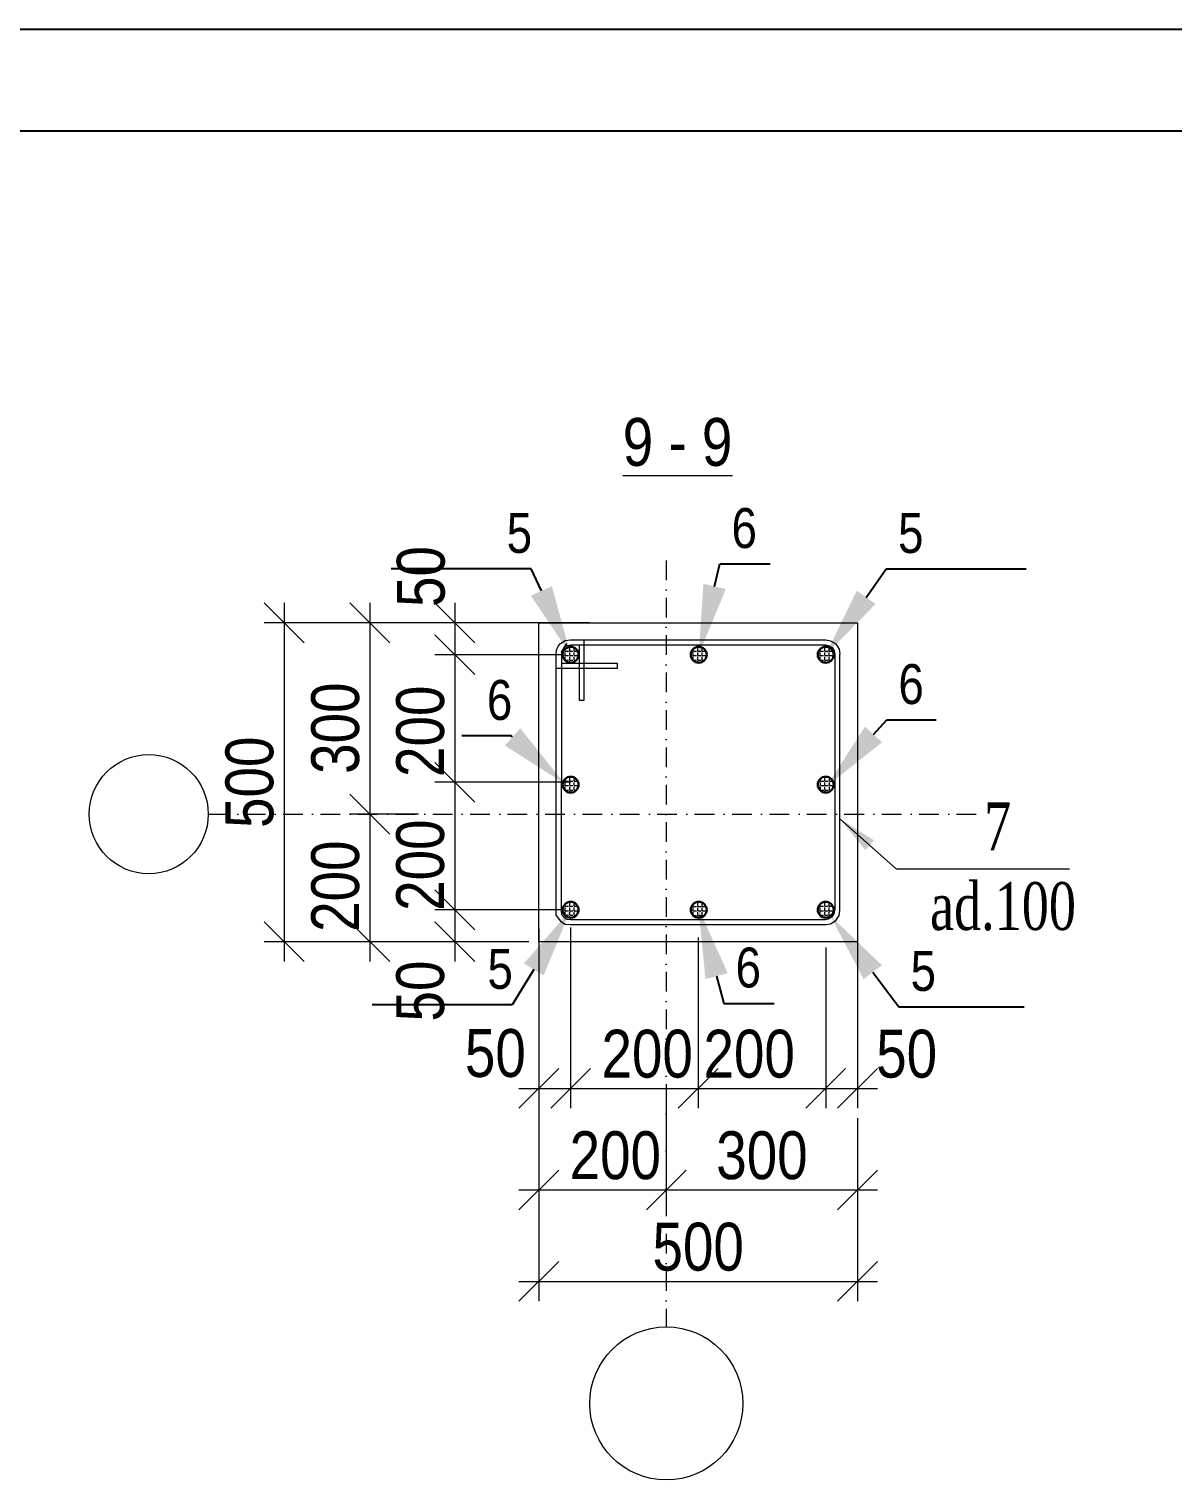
# Model space of a CAD drawing. Header units: millimetres. Extents: x -149347 to 251215, y -2929184 to -2541447.
# Drawn here: x -17660 to -10484, y -2645948 to -2636847 of the extents above; entities that cross this region are included whole.
import ezdxf
from ezdxf import colors
from ezdxf.entities.mleader import LeaderData, LeaderLine
from ezdxf.math import Vec2, Vec3

# ---------------------------------------------------------------- set-up
doc = ezdxf.new("R2010")
doc.units = ezdxf.units.MM
doc.linetypes.add('CENTER', pattern=[1524, 952.5, -190.5, 190.5, -190.5])
doc.linetypes.add('Dot & Dashed', pattern=[469.194434, 246.944437, -123.472219, 0, -98.777778])
for name, color, linetype, lineweight in [('Ishare xetleri', 95, 'Continuous', 5), ('Oxlar- - -', 84, 'CENTER', 5), ('Xamut', 5, 'Continuous', 15)]:
    doc.layers.add(name, color=color, linetype=linetype, lineweight=lineweight)
doc.layers.add('Text', color=7, linetype='Continuous')
doc.styles.add('400', font='times.ttf', dxfattribs={"width": 0.75, "height": 300})
doc.styles.add('style1', font='A3TI(LA).TTF', dxfattribs={"height": 400})
doc.styles.add('style6', font='ARIALN.TTF', dxfattribs={"height": 300})
doc.dimstyles.new('DIM_100', dxfattribs={"dimscale": 100, "dimtxt": 250, "dimasz": 2.5, "dimexe": 1.25, "dimexo": 0.625, "dimtad": 1, "dimdec": 0, "dimtxsty": 'style1', "dimblk": 'OBLIQUE', "dimcen": 2.5, "dimdle": 1.25, "dimclrd": 251, "dimclre": 251, "dimaunit": 1, "dimadec": 3, "dimazin": 0, "dimtfac": 1, "dimtdec": 0, "dimtmove": 1, "dimatfit": 3, "dimfxl": 1.25, "dimlwd": 5, "dimlwe": 5, "dimarcsym": 0})

# ---------------------------------------------------------------- blocks, each defined once
blk = doc.blocks.new('_Oblique')
at = {"color": 0, "linetype": 'ByBlock', "lineweight": -2}
blk.add_line((-0.5, -0.5), (0.5, 0.5), dxfattribs=at)
blk = doc.blocks.new('*D1293')
at = {"color": 251, "linetype": 'ByBlock', "lineweight": 5, "ltscale": 15, "transparency": 16777216}
blk.add_line((-14989.2, -2640446.8), (-14989.2, -2640896.8), dxfattribs=at)
at = {"color": 251, "lineweight": 5, "ltscale": 15, "transparency": 16777216}
for p, q in [((-14145.1, -2640571.8), (-15114.2, -2640571.8)), ((-14325.3, -2640771.8), (-15114.2, -2640771.8))]:
    blk.add_line(p, q, dxfattribs=at)
at = {"layer": 'Defpoints', "color": 0, "lineweight": 15, "ltscale": 15, "transparency": 16777216}
for p in [(-14082.6, -2640571.8), (-14989.2, -2640771.8), (-14262.8, -2640771.8)]:
    blk.add_point(p, dxfattribs=at)
at = {"color": 251, "lineweight": 5, "ltscale": 15, "transparency": 16777216, "xscale": 250, "yscale": 250, "zscale": 250}
for p, rotation in [((-14989.2, -2640571.8), 90), ((-14989.2, -2640771.8), 270)]:
    blk.add_blockref('_Oblique', p, dxfattribs=dict(at, rotation=rotation))
at = {"color": 0, "lineweight": 15, "ltscale": 15, "transparency": 16777216, "insert": (-15200.9, -2640281.2), "char_height": 300, "attachment_point": 5, "rotation": 90, "style": 'style6'}
blk.add_mtext('{\\fArial Narrow|b0|i0|c238|p34;50}', dxfattribs=at)
blk = doc.blocks.new('*D1294')
at = {"color": 251, "linetype": 'ByBlock', "lineweight": 5, "ltscale": 15, "transparency": 16777216}
blk.add_line((-14989.2, -2642246.8), (-14989.2, -2642696.8), dxfattribs=at)
at = {"color": 251, "lineweight": 5, "ltscale": 15, "transparency": 16777216}
for p, q in [((-14325.3, -2642371.8), (-15114.2, -2642371.8)), ((-14525.3, -2642571.8), (-15114.2, -2642571.8))]:
    blk.add_line(p, q, dxfattribs=at)
at = {"layer": 'Defpoints', "color": 0, "lineweight": 15, "ltscale": 15, "transparency": 16777216}
for p in [(-14262.8, -2642371.8), (-14989.2, -2642571.8), (-14462.8, -2642571.8)]:
    blk.add_point(p, dxfattribs=at)
at = {"color": 251, "lineweight": 5, "ltscale": 15, "transparency": 16777216, "xscale": 250, "yscale": 250, "zscale": 250}
for p, rotation in [((-14989.2, -2642371.8), 90), ((-14989.2, -2642571.8), 270)]:
    blk.add_blockref('_Oblique', p, dxfattribs=dict(at, rotation=rotation))
at = {"color": 0, "lineweight": 15, "ltscale": 15, "transparency": 16777216, "insert": (-15204.9, -2642881.2), "char_height": 300, "attachment_point": 5, "rotation": 90, "style": 'style6'}
blk.add_mtext('{\\fArial Narrow|b0|i0|c238|p34;50}', dxfattribs=at)
blk = doc.blocks.new('*D1295')
at = {"color": 251, "linetype": 'ByBlock', "lineweight": 5, "ltscale": 15, "transparency": 16777216}
blk.add_line((-14989.2, -2641446.8), (-14989.2, -2642496.8), dxfattribs=at)
at = {"color": 251, "lineweight": 5, "ltscale": 15, "transparency": 16777216}
for p, q in [((-14262.5, -2641571.8), (-15114.2, -2641571.8)), ((-14325.3, -2642371.8), (-15114.2, -2642371.8))]:
    blk.add_line(p, q, dxfattribs=at)
at = {"layer": 'Defpoints', "color": 0, "lineweight": 15, "ltscale": 15, "transparency": 16777216}
for p in [(-14200, -2641571.8), (-14989.2, -2642371.8), (-14262.8, -2642371.8)]:
    blk.add_point(p, dxfattribs=at)
at = {"color": 251, "lineweight": 5, "ltscale": 15, "transparency": 16777216, "xscale": 250, "yscale": 250, "zscale": 250}
for p, rotation in [((-14989.2, -2641571.8), 90), ((-14989.2, -2642371.8), 270)]:
    blk.add_blockref('_Oblique', p, dxfattribs=dict(at, rotation=rotation))
at = {"color": 0, "lineweight": 15, "ltscale": 15, "transparency": 16777216, "insert": (-15204.9, -2642091.8), "char_height": 300, "attachment_point": 5, "rotation": 90, "style": 'style6'}
blk.add_mtext('{\\fArial Narrow|b0|i0|c238|p34;200}', dxfattribs=at)
blk = doc.blocks.new('*D1296')
at = {"color": 251, "lineweight": 5, "ltscale": 15, "transparency": 16777216}
for p, q in [((-14462.8, -2642491.3), (-14462.8, -2643616.9)), ((-14262.8, -2642483.7), (-14262.8, -2643616.9))]:
    blk.add_line(p, q, dxfattribs=at)
at = {"color": 251, "linetype": 'ByBlock', "lineweight": 5, "ltscale": 15, "transparency": 16777216}
blk.add_line((-14587.8, -2643491.9), (-14137.8, -2643491.9), dxfattribs=at)
at = {"layer": 'Defpoints', "color": 0, "lineweight": 15, "ltscale": 15, "transparency": 16777216}
for p in [(-14462.8, -2642428.8), (-14262.8, -2642421.2), (-14262.8, -2643491.9)]:
    blk.add_point(p, dxfattribs=at)
at = {"color": 251, "lineweight": 5, "ltscale": 15, "transparency": 16777216, "xscale": 250, "yscale": 250, "zscale": 250, "rotation": 180}
blk.add_blockref('_Oblique', (-14462.8, -2643491.9), dxfattribs=at)
at = {"color": 251, "lineweight": 5, "ltscale": 15, "transparency": 16777216, "xscale": 250, "yscale": 250, "zscale": 250}
blk.add_blockref('_Oblique', (-14262.8, -2643491.9), dxfattribs=at)
at = {"color": 0, "lineweight": 15, "ltscale": 15, "transparency": 16777216, "insert": (-14735, -2643272.2), "char_height": 300, "attachment_point": 5, "style": 'style6'}
blk.add_mtext('{\\fArial Narrow|b0|i0|c238|p34;50}', dxfattribs=at)
blk = doc.blocks.new('*D1297')
at = {"color": 251, "lineweight": 5, "ltscale": 15, "transparency": 16777216}
for p, q in [((-12462.8, -2642477.7), (-12462.8, -2643616.9)), ((-12662.8, -2642608.7), (-12662.8, -2643616.9))]:
    blk.add_line(p, q, dxfattribs=at)
at = {"color": 251, "linetype": 'ByBlock', "lineweight": 5, "ltscale": 15, "transparency": 16777216}
blk.add_line((-12787.8, -2643491.9), (-12337.8, -2643491.9), dxfattribs=at)
at = {"layer": 'Defpoints', "color": 0, "lineweight": 15, "ltscale": 15, "transparency": 16777216}
for p in [(-12462.8, -2642415.2), (-12662.8, -2642546.2), (-12462.8, -2643491.9)]:
    blk.add_point(p, dxfattribs=at)
at = {"color": 251, "lineweight": 5, "ltscale": 15, "transparency": 16777216, "xscale": 250, "yscale": 250, "zscale": 250, "rotation": 180}
blk.add_blockref('_Oblique', (-12662.8, -2643491.9), dxfattribs=at)
at = {"color": 251, "lineweight": 5, "ltscale": 15, "transparency": 16777216, "xscale": 250, "yscale": 250, "zscale": 250}
blk.add_blockref('_Oblique', (-12462.8, -2643491.9), dxfattribs=at)
at = {"color": 0, "lineweight": 15, "ltscale": 15, "transparency": 16777216, "insert": (-12155, -2643276.2), "char_height": 300, "attachment_point": 5, "style": 'style6'}
blk.add_mtext('{\\fArial Narrow|b0|i0|c238|p34;50}', dxfattribs=at)
blk = doc.blocks.new('*D1298')
at = {"color": 251, "lineweight": 5, "ltscale": 15, "transparency": 16777216}
for p, q in [((-14262.8, -2642546.2), (-14262.8, -2643616.9)), ((-13462.8, -2642546.2), (-13462.8, -2643616.9))]:
    blk.add_line(p, q, dxfattribs=at)
at = {"color": 251, "linetype": 'ByBlock', "lineweight": 5, "ltscale": 15, "transparency": 16777216}
blk.add_line((-14387.8, -2643491.9), (-13337.8, -2643491.9), dxfattribs=at)
at = {"layer": 'Defpoints', "color": 0, "lineweight": 15, "ltscale": 15, "transparency": 16777216}
for p in [(-14262.8, -2642483.7), (-13462.8, -2642483.7), (-13462.8, -2643491.9)]:
    blk.add_point(p, dxfattribs=at)
at = {"color": 251, "lineweight": 5, "ltscale": 15, "transparency": 16777216, "xscale": 250, "yscale": 250, "zscale": 250, "rotation": 180}
blk.add_blockref('_Oblique', (-14262.8, -2643491.9), dxfattribs=at)
at = {"color": 251, "lineweight": 5, "ltscale": 15, "transparency": 16777216, "xscale": 250, "yscale": 250, "zscale": 250}
blk.add_blockref('_Oblique', (-13462.8, -2643491.9), dxfattribs=at)
at = {"color": 0, "lineweight": 15, "ltscale": 15, "transparency": 16777216, "insert": (-13782.6, -2643276.2), "char_height": 300, "attachment_point": 5, "style": 'style6'}
blk.add_mtext('{\\fArial Narrow|b0|i0|c238|p34;200}', dxfattribs=at)
blk = doc.blocks.new('*D1299')
at = {"color": 251, "lineweight": 5, "ltscale": 15, "transparency": 16777216}
for p, q in [((-13462.8, -2642608.7), (-13462.8, -2643616.9)), ((-12662.8, -2642608.7), (-12662.8, -2643616.9))]:
    blk.add_line(p, q, dxfattribs=at)
at = {"color": 251, "linetype": 'ByBlock', "lineweight": 5, "ltscale": 15, "transparency": 16777216}
blk.add_line((-13587.8, -2643491.9), (-12537.8, -2643491.9), dxfattribs=at)
at = {"layer": 'Defpoints', "color": 0, "lineweight": 15, "ltscale": 15, "transparency": 16777216}
for p in [(-13462.8, -2642546.2), (-12662.8, -2642546.2), (-12662.8, -2643491.9)]:
    blk.add_point(p, dxfattribs=at)
at = {"color": 251, "lineweight": 5, "ltscale": 15, "transparency": 16777216, "xscale": 250, "yscale": 250, "zscale": 250, "rotation": 180}
blk.add_blockref('_Oblique', (-13462.8, -2643491.9), dxfattribs=at)
at = {"color": 251, "lineweight": 5, "ltscale": 15, "transparency": 16777216, "xscale": 250, "yscale": 250, "zscale": 250}
blk.add_blockref('_Oblique', (-12662.8, -2643491.9), dxfattribs=at)
at = {"color": 0, "lineweight": 15, "ltscale": 15, "transparency": 16777216, "insert": (-13142.8, -2643276.2), "char_height": 300, "attachment_point": 5, "style": 'style6'}
blk.add_mtext('{\\fArial Narrow|b0|i0|c238|p34;200}', dxfattribs=at)
blk = doc.blocks.new('*D1300')
at = {"color": 251, "linetype": 'ByBlock', "lineweight": 5, "ltscale": 15, "transparency": 16777216}
blk.add_line((-14989.2, -2640646.8), (-14989.2, -2641696.8), dxfattribs=at)
at = {"color": 251, "lineweight": 5, "ltscale": 15, "transparency": 16777216}
for p, q in [((-14325.3, -2640771.8), (-15114.2, -2640771.8)), ((-14262.5, -2641571.8), (-15114.2, -2641571.8))]:
    blk.add_line(p, q, dxfattribs=at)
at = {"layer": 'Defpoints', "color": 0, "lineweight": 15, "ltscale": 15, "transparency": 16777216}
for p in [(-14262.8, -2640771.8), (-14989.2, -2641571.8), (-14200, -2641571.8)]:
    blk.add_point(p, dxfattribs=at)
at = {"color": 251, "lineweight": 5, "ltscale": 15, "transparency": 16777216, "xscale": 250, "yscale": 250, "zscale": 250}
for p, rotation in [((-14989.2, -2640771.8), 90), ((-14989.2, -2641571.8), 270)]:
    blk.add_blockref('_Oblique', p, dxfattribs=dict(at, rotation=rotation))
at = {"color": 0, "lineweight": 15, "ltscale": 15, "transparency": 16777216, "insert": (-15204.9, -2641251.8), "char_height": 300, "attachment_point": 5, "rotation": 90, "style": 'style6'}
blk.add_mtext('{\\fArial Narrow|b0|i0|c238|p34;200}', dxfattribs=at)
blk = doc.blocks.new('*D1301')
at = {"color": 251, "linetype": 'ByBlock', "lineweight": 5, "ltscale": 15, "transparency": 16777216}
blk.add_line((-16060.2, -2640446.8), (-16060.2, -2642696.8), dxfattribs=at)
at = {"color": 251, "lineweight": 5, "ltscale": 15, "transparency": 16777216}
for p, q in [((-15051.7, -2640571.8), (-16185.2, -2640571.8)), ((-15051.7, -2642571.8), (-16185.2, -2642571.8))]:
    blk.add_line(p, q, dxfattribs=at)
at = {"layer": 'Defpoints', "color": 0, "lineweight": 15, "ltscale": 15, "transparency": 16777216}
for p in [(-14989.2, -2640571.8), (-16060.2, -2642571.8), (-14989.2, -2642571.8)]:
    blk.add_point(p, dxfattribs=at)
at = {"color": 251, "lineweight": 5, "ltscale": 15, "transparency": 16777216, "xscale": 250, "yscale": 250, "zscale": 250}
for p, rotation in [((-16060.2, -2640571.8), 90), ((-16060.2, -2642571.8), 270)]:
    blk.add_blockref('_Oblique', p, dxfattribs=dict(at, rotation=rotation))
at = {"color": 0, "lineweight": 15, "ltscale": 15, "transparency": 16777216, "insert": (-16275.9, -2641571.8), "char_height": 300, "attachment_point": 5, "rotation": 90, "style": 'style6'}
blk.add_mtext('500', dxfattribs=at)
blk = doc.blocks.new('*D1302')
at = {"color": 251, "lineweight": 5, "ltscale": 15, "transparency": 16777216}
for p, q in [((-14462.8, -2643681.7), (-14462.8, -2644827.4)), ((-12462.8, -2643679.4), (-12462.8, -2644827.4))]:
    blk.add_line(p, q, dxfattribs=at)
at = {"color": 251, "linetype": 'ByBlock', "lineweight": 5, "ltscale": 15, "transparency": 16777216}
blk.add_line((-14587.8, -2644702.4), (-12337.8, -2644702.4), dxfattribs=at)
at = {"layer": 'Defpoints', "color": 0, "lineweight": 15, "ltscale": 15, "transparency": 16777216}
for p in [(-14462.8, -2643619.2), (-12462.8, -2643616.9), (-12462.8, -2644702.4)]:
    blk.add_point(p, dxfattribs=at)
at = {"color": 251, "lineweight": 5, "ltscale": 15, "transparency": 16777216, "xscale": 250, "yscale": 250, "zscale": 250, "rotation": 180}
blk.add_blockref('_Oblique', (-14462.8, -2644702.4), dxfattribs=at)
at = {"color": 251, "lineweight": 5, "ltscale": 15, "transparency": 16777216, "xscale": 250, "yscale": 250, "zscale": 250}
blk.add_blockref('_Oblique', (-12462.8, -2644702.4), dxfattribs=at)
at = {"color": 0, "lineweight": 15, "ltscale": 15, "transparency": 16777216, "insert": (-13462.8, -2644486.7), "char_height": 300, "attachment_point": 5, "style": 'style6'}
blk.add_mtext('500', dxfattribs=at)
blk = doc.blocks.new('*D1303')
at = {"color": 251, "linetype": 'ByBlock', "lineweight": 5, "ltscale": 15, "transparency": 16777216}
blk.add_line((-15522.3, -2641646.8), (-15522.3, -2642696.8), dxfattribs=at)
at = {"color": 251, "lineweight": 5, "ltscale": 15, "transparency": 16777216}
for p, q in [((-15217.5, -2641771.8), (-15647.3, -2641771.8)), ((-15217.5, -2642571.8), (-15647.3, -2642571.8))]:
    blk.add_line(p, q, dxfattribs=at)
at = {"layer": 'Defpoints', "color": 0, "lineweight": 15, "ltscale": 15, "transparency": 16777216}
for p in [(-15155, -2641771.8), (-15522.3, -2642571.8), (-15155, -2642571.8)]:
    blk.add_point(p, dxfattribs=at)
at = {"color": 251, "lineweight": 5, "ltscale": 15, "transparency": 16777216, "xscale": 250, "yscale": 250, "zscale": 250}
for p, rotation in [((-15522.3, -2641771.8), 90), ((-15522.3, -2642571.8), 270)]:
    blk.add_blockref('_Oblique', p, dxfattribs=dict(at, rotation=rotation))
at = {"color": 0, "lineweight": 15, "ltscale": 15, "transparency": 16777216, "insert": (-15738, -2642223.6), "char_height": 300, "attachment_point": 5, "rotation": 90, "style": 'style6'}
blk.add_mtext('{\\fArial Narrow|b0|i0|c238|p34;200}', dxfattribs=at)
blk = doc.blocks.new('*D1304')
at = {"color": 251, "linetype": 'ByBlock', "lineweight": 5, "ltscale": 15, "transparency": 16777216}
blk.add_line((-15522.3, -2640446.8), (-15522.3, -2641896.8), dxfattribs=at)
at = {"color": 251, "lineweight": 5, "ltscale": 15, "transparency": 16777216}
for p, q in [((-15051.7, -2640571.8), (-15647.3, -2640571.8)), ((-15357.3, -2641771.8), (-15647.3, -2641771.8))]:
    blk.add_line(p, q, dxfattribs=at)
at = {"layer": 'Defpoints', "color": 0, "lineweight": 15, "ltscale": 15, "transparency": 16777216}
for p in [(-14989.2, -2640571.8), (-15522.3, -2641771.8), (-15294.8, -2641771.8)]:
    blk.add_point(p, dxfattribs=at)
at = {"color": 251, "lineweight": 5, "ltscale": 15, "transparency": 16777216, "xscale": 250, "yscale": 250, "zscale": 250}
for p, rotation in [((-15522.3, -2640571.8), 90), ((-15522.3, -2641771.8), 270)]:
    blk.add_blockref('_Oblique', p, dxfattribs=dict(at, rotation=rotation))
at = {"color": 0, "lineweight": 15, "ltscale": 15, "transparency": 16777216, "insert": (-15738, -2641232.5), "char_height": 300, "attachment_point": 5, "rotation": 90, "style": 'style6'}
blk.add_mtext('{\\fArial Narrow|b0|i0|c238|p34;300}', dxfattribs=at)
blk = doc.blocks.new('*D1305')
at = {"color": 251, "lineweight": 5, "ltscale": 15, "transparency": 16777216}
for p, q in [((-14462.8, -2643581.7), (-14462.8, -2644253.9)), ((-13662.8, -2643581.7), (-13662.8, -2644253.9))]:
    blk.add_line(p, q, dxfattribs=at)
at = {"color": 251, "linetype": 'ByBlock', "lineweight": 5, "ltscale": 15, "transparency": 16777216}
blk.add_line((-14587.8, -2644128.9), (-13537.8, -2644128.9), dxfattribs=at)
at = {"layer": 'Defpoints', "color": 0, "lineweight": 15, "ltscale": 15, "transparency": 16777216}
for p in [(-14462.8, -2643519.2), (-13662.8, -2643519.2), (-13662.8, -2644128.9)]:
    blk.add_point(p, dxfattribs=at)
at = {"color": 251, "lineweight": 5, "ltscale": 15, "transparency": 16777216, "xscale": 250, "yscale": 250, "zscale": 250, "rotation": 180}
blk.add_blockref('_Oblique', (-14462.8, -2644128.9), dxfattribs=at)
at = {"color": 251, "lineweight": 5, "ltscale": 15, "transparency": 16777216, "xscale": 250, "yscale": 250, "zscale": 250}
blk.add_blockref('_Oblique', (-13662.8, -2644128.9), dxfattribs=at)
at = {"color": 0, "lineweight": 15, "ltscale": 15, "transparency": 16777216, "insert": (-13982.6, -2643913.2), "char_height": 300, "attachment_point": 5, "style": 'style6'}
blk.add_mtext('{\\fArial Narrow|b0|i0|c238|p34;200}', dxfattribs=at)
blk = doc.blocks.new('*D1306')
at = {"color": 251, "lineweight": 5, "ltscale": 15, "transparency": 16777216}
for p, q in [((-13662.8, -2643644.2), (-13662.8, -2644253.9)), ((-12462.8, -2643679.4), (-12462.8, -2644253.9))]:
    blk.add_line(p, q, dxfattribs=at)
at = {"color": 251, "linetype": 'ByBlock', "lineweight": 5, "ltscale": 15, "transparency": 16777216}
blk.add_line((-13787.8, -2644128.9), (-12337.8, -2644128.9), dxfattribs=at)
at = {"layer": 'Defpoints', "color": 0, "lineweight": 15, "ltscale": 15, "transparency": 16777216}
for p in [(-13662.8, -2643581.7), (-12462.8, -2643616.9), (-12462.8, -2644128.9)]:
    blk.add_point(p, dxfattribs=at)
at = {"color": 251, "lineweight": 5, "ltscale": 15, "transparency": 16777216, "xscale": 250, "yscale": 250, "zscale": 250, "rotation": 180}
blk.add_blockref('_Oblique', (-13662.8, -2644128.9), dxfattribs=at)
at = {"color": 251, "lineweight": 5, "ltscale": 15, "transparency": 16777216, "xscale": 250, "yscale": 250, "zscale": 250}
blk.add_blockref('_Oblique', (-12462.8, -2644128.9), dxfattribs=at)
at = {"color": 0, "lineweight": 15, "ltscale": 15, "transparency": 16777216, "insert": (-13062.8, -2643913.2), "char_height": 300, "attachment_point": 5, "style": 'style6'}
blk.add_mtext('{\\fArial Narrow|b0|i0|c238|p34;300}', dxfattribs=at)
blk = doc.blocks.new('mekteb')
at = {"color": 0, "lineweight": 25}
blk.add_line((99643.1, -1821465.8), (139843.2, -1821465.8), dxfattribs=at)
at = {"color": 0, "lineweight": 25, "ltscale": 15}
blk.add_line((139343.2, -1821965.8), (101643.2, -1821965.8), dxfattribs=at)

msp = doc.modelspace()

# ---------------------------------------------------------------- hatches: boundary and pattern name
at = {"layer": 'Xamut'}
h = msp.add_hatch(dxfattribs=at)
h.set_pattern_fill('ANGLE', color=256, scale=4, style=0)
h.set_pattern_definition([(360, (-14212.799, -2640721.762), (7e-15, 27.94), [20.32, -7.62]), (90, (-14212.799, -2640721.762), (-27.94, 8e-15), [20.32, -7.62])])
edge = h.paths.add_edge_path()
edge.add_arc((-14262.79858, -2640771.76192), 50, 360, 720)
h = msp.add_hatch(dxfattribs=at)
h.set_pattern_fill('ANGLE', color=256, scale=4, style=0)
h.set_pattern_definition([(360, (-13409.408, -2640721.762), (7e-15, 27.94), [20.32, -7.62]), (90, (-13409.408, -2640721.762), (-27.94, 8e-15), [20.32, -7.62])])
edge = h.paths.add_edge_path()
edge.add_arc((-13459.40752, -2640771.76192), 50, 360, 720)
h = msp.add_hatch(dxfattribs=at)
h.set_pattern_fill('ANGLE', color=256, scale=4, style=0)
h.set_pattern_definition([(360, (-12612.799, -2640721.762), (7e-15, 27.94), [20.32, -7.62]), (90, (-12612.799, -2640721.762), (-27.94, 8e-15), [20.32, -7.62])])
edge = h.paths.add_edge_path()
edge.add_arc((-12662.79858, -2640771.76192), 50, 360, 720)
h = msp.add_hatch(dxfattribs=at)
h.set_pattern_fill('ANGLE', color=256, scale=4, style=0)
h.set_pattern_definition([(360, (-14212.799, -2641536.856), (7e-15, 27.94), [20.32, -7.62]), (90, (-14212.799, -2641536.856), (-27.94, 8e-15), [20.32, -7.62])])
edge = h.paths.add_edge_path()
edge.add_arc((-14262.79858, -2641586.85553), 50, 0, 360)
h = msp.add_hatch(dxfattribs=at)
h.set_pattern_fill('ANGLE', color=256, scale=4, style=0)
h.set_pattern_definition([(360, (-13812.799, -2641536.856), (7e-15, 27.94), [20.32, -7.62]), (90, (-13812.799, -2641536.856), (-27.94, 8e-15), [20.32, -7.62])])
edge = h.paths.add_edge_path()
edge.add_arc((-12662.79858, -2641586.85553), 50, 0, 360)
h = msp.add_hatch(dxfattribs=at)
h.set_pattern_fill('ANGLE', color=256, scale=4, style=0)
h.set_pattern_definition([(360, (-14212.799, -2642321.762), (7e-15, 27.94), [20.32, -7.62]), (90, (-14212.799, -2642321.762), (-27.94, 8e-15), [20.32, -7.62])])
edge = h.paths.add_edge_path()
edge.add_arc((-14262.79858, -2642371.76192), 50, 0, 360)
h = msp.add_hatch(dxfattribs=at)
h.set_pattern_fill('ANGLE', color=256, scale=4, style=0)
h.set_pattern_definition([(360, (-13409.408, -2641121.762), (7e-15, 27.94), [20.32, -7.62]), (90, (-13409.408, -2641121.762), (-27.94, 8e-15), [20.32, -7.62])])
edge = h.paths.add_edge_path()
edge.add_arc((-13459.40752, -2642371.76192), 50, 0, 360, ccw=False)
h = msp.add_hatch(dxfattribs=at)
h.set_pattern_fill('ANGLE', color=256, scale=4, style=0)
h.set_pattern_definition([(360, (-12612.799, -2642321.762), (7e-15, 27.94), [20.32, -7.62]), (90, (-12612.799, -2642321.762), (-27.94, 8e-15), [20.32, -7.62])])
edge = h.paths.add_edge_path()
edge.add_arc((-12662.79858, -2642371.76192), 50, 360, 720)

# ---------------------------------------------------------------- linework, layer by layer
at = {"color": 7, "lineweight": 15, "ltscale": 80}
msp.add_lwpolyline([(-14462.79858, -2640571.76192), (-12462.79858, -2640571.76192), (-12462.79858, -2642571.76192), (-14462.79858, -2642571.76192), (-14462.79858, -2640571.76192)], dxfattribs=at)
at = {"layer": 'Ishare xetleri', "color": 251, "lineweight": 9}
for p, q in [((-14351.31458, -2640742.2983), (-14340.81117, -2640718.46823)), ((-14340.81117, -2640718.46823), (-14326.65734, -2640700.55138)), ((-14326.65734, -2640700.55138), (-14298.0452, -2640682.60643)), ((-14320.6084, -2640755.0079), (-14286.65734, -2640700.55138)), ((-14304.97301, -2640724.72435), (-14287.21011, -2640713.58382)), ((-14298.0452, -2640682.60643), (-14263.11295, -2640678.6499)), ((-14287.21011, -2640713.58382), (-14261.30652, -2640710.6499)), ((-12665.08204, -2640710.6499), (-12644.24144, -2640714.3532)), ((-12662.261, -2640678.6499), (-12632.863, -2640683.87382)), ((-12644.24144, -2640714.3532), (-12622.27486, -2640727.48263)), ((-12632.863, -2640683.87382), (-12599.69576, -2640703.69788)), ((-12622.27486, -2640727.48263), (-12608.94082, -2640747.36626)), ((-12599.69576, -2640703.69788), (-12578.08427, -2640735.9248)), ((-12578.08427, -2640735.9248), (-12574.24439, -2640767.92225)), ((-14354.08996, -2640765.4646), (-14351.31458, -2640742.2983)), ((-12608.94082, -2640747.36626), (-12606.24439, -2640769.83548)), ((-12608.94082, -2642396.15759), (-12606.24439, -2642373.68837)), ((-14354.08996, -2642408.24645), (-14326.65734, -2642442.97247)), ((-14326.65734, -2642442.97247), (-14298.0452, -2642460.91742)), ((-14322.08996, -2642376.14924), (-14319.12684, -2642400.88265)), ((-14319.12684, -2642400.88265), (-14304.97301, -2642418.7995)), ((-14304.97301, -2642418.7995), (-14287.21011, -2642429.94003)), ((-14298.0452, -2642460.91742), (-14263.11295, -2642464.87395)), ((-14287.21011, -2642429.94003), (-14261.30652, -2642432.87395)), ((-12665.08204, -2642432.87395), (-12644.24144, -2642429.17065)), ((-12662.261, -2642464.87395), (-12632.863, -2642459.65003)), ((-12644.24144, -2642429.17065), (-12622.27486, -2642416.04122)), ((-12632.863, -2642459.65003), (-12599.69576, -2642439.82597)), ((-12622.27486, -2642416.04122), (-12608.94082, -2642396.15759)), ((-12599.69576, -2642439.82597), (-12578.08427, -2642407.59905)), ((-12578.08427, -2642407.59905), (-12574.24439, -2642375.6016))]:
    msp.add_line(p, q, dxfattribs=at)
at = {"layer": 'Ishare xetleri', "color": 251, "lineweight": 9, "ltscale": 50}
for p, q in [((-14263.11295, -2640678.6499), (-12662.261, -2640678.6499)), ((-14261.30652, -2640710.6499), (-12665.08204, -2640710.6499)), ((-14354.08996, -2642408.24645), (-14354.08996, -2640765.4646)), ((-14320.6084, -2640755.0079), (-14322.08996, -2642376.14924)), ((-12606.24439, -2640769.83548), (-12606.24439, -2642373.68837)), ((-12574.24439, -2642375.6016), (-12574.24439, -2640767.92225)), ((-14263.11295, -2642464.87395), (-12662.261, -2642464.87395)), ((-14261.30652, -2642432.87395), (-12665.08204, -2642432.87395))]:
    msp.add_line(p, q, dxfattribs=at)
for points in [[(-14208.96797, -2640710.6499), (-14208.96797, -2641057.48866), (-14176.96797, -2641057.48866), (-14176.96797, -2640678.6499)], [(-14322.08996, -2640825.59253), (-13970.38482, -2640825.59253), (-13970.38482, -2640857.59253), (-14354.08996, -2640857.59253)]]:
    msp.add_lwpolyline(points, dxfattribs=at)
at = {"layer": 'Ishare xetleri', "color": 251}
for centre, radius in [((-16909.35822, -2641771.76192), 373.46811), ((-13662.79858, -2645468.09277), 480)]:
    msp.add_circle(centre, radius, dxfattribs=at)
at = {"layer": 'Oxlar- - -', "linetype": 'Dot & Dashed', "ltscale": 0.5}
for p, q in [((-13662.79858, -2640179.80419), (-13662.79858, -2644988.09277)), ((-16535.89011, -2641771.76192), (-11693.79538, -2641771.76192))]:
    msp.add_line(p, q, dxfattribs=at)
at = {"layer": 'Xamut', "lineweight": 30}
for centre in [(-14262.79858, -2640771.76192), (-13459.40752, -2640771.76192), (-12662.79858, -2640771.76192), (-14262.79858, -2641586.85553), (-12662.79858, -2641586.85553), (-14262.79858, -2642371.76192), (-13459.40752, -2642371.76192), (-12662.79858, -2642371.76192)]:
    msp.add_circle(centre, 50, dxfattribs=at)

# ---------------------------------------------------------------- block references
at = {"lineweight": 15, "xscale": 1.281762046622964, "yscale": 1.281762046622964, "zscale": 1.281762046622964}
msp.add_blockref('mekteb', (-165163.94435, -302161.45072), dxfattribs=at)

# ---------------------------------------------------------------- texts
at = {"color": 7, "lineweight": 5, "ltscale": 15, "insert": (-13936.12785, -2639287.14636), "char_height": 300, "attachment_point": 1, "style": 'style6'}
msp.add_mtext_dynamic_manual_height_columns('{\\fArial Narrow|b0|i0|c238|p34;\\L9 \\fArial Narrow|b0|i0|c204|p34;-\\fArial Narrow|b0|i0|c238|p34; 9}', width=790.9505136, gutter_width=3519.63915, heights=[0], dxfattribs=at)
at = {"layer": 'Text', "insert": (-12348.33226, -2641698.37454), "char_height": 300, "attachment_point": 1, "style": '400'}
msp.add_mtext('    {\\fTimes New Roman|b0|i0|c238|p18;    7\\P    ad.}100', dxfattribs=at)

# ---------------------------------------------------------------- dimensions: what is measured, and where the dimension line sits
at = {"color": 7, "lineweight": 15, "ltscale": 15}
for base, p1, p2, angle, text, picture, middle in [((-14989.21822, -2640771.76192), (-14082.61202, -2640571.76192), (-14262.79858, -2640771.76192), 90, '{\\fArial Narrow|b0|i0|c238|p34;50}', '*D1293', (-14985.23483, -2640281.18344)), ((-15522.29071, -2641771.76192), (-14989.21822, -2640571.76192), (-15294.80724, -2641771.76192), 90, '{\\fArial Narrow|b0|i0|c238|p34;300}', '*D1304', (-15522.29071, -2641232.45789)), ((-14989.21822, -2641571.76192), (-14262.79858, -2640771.76192), (-14199.98733, -2641571.76192), 90, '{\\fArial Narrow|b0|i0|c238|p34;200}', '*D1300', (-14989.21822, -2641251.76192)), ((-14989.21822, -2642371.76192), (-14199.98733, -2641571.76192), (-14262.79003, -2642371.76192), 90, '{\\fArial Narrow|b0|i0|c238|p34;200}', '*D1295', (-14989.21822, -2642091.76192)), ((-15522.29071, -2642571.76192), (-15154.97184, -2641771.76192), (-15154.97184, -2642571.76192), 90, '{\\fArial Narrow|b0|i0|c238|p34;200}', '*D1303', (-15522.29071, -2642223.57804)), ((-14989.21822, -2642571.76192), (-14262.79003, -2642371.76192), (-14462.79858, -2642571.76192), 90, '{\\fArial Narrow|b0|i0|c238|p34;50}', '*D1294', (-14989.21822, -2642881.18344)), ((-14262.79858, -2643491.87128), (-14462.79858, -2642428.78021), (-14262.79858, -2642421.15551), 180, '{\\fArial Narrow|b0|i0|c238|p34;50}', '*D1296', (-14735.017, -2643487.8879)), ((-12462.79858, -2643491.87128), (-12662.79858, -2642546.15551), (-12462.79858, -2642415.24312), 180, '{\\fArial Narrow|b0|i0|c238|p34;50}', '*D1297', (-12155.017, -2643491.87128)), ((-13462.79858, -2643491.87128), (-14262.79858, -2642483.65551), (-13462.79858, -2642483.65551), 180, '{\\fArial Narrow|b0|i0|c238|p34;200}', '*D1298', (-13782.57889, -2643491.87128)), ((-12662.79858, -2643491.87128), (-13462.79858, -2642546.15551), (-12662.79858, -2642546.15551), 180, '{\\fArial Narrow|b0|i0|c238|p34;200}', '*D1299', (-13142.79858, -2643491.87128)), ((-13662.79858, -2644128.85051), (-14462.79858, -2643519.21278), (-13662.79858, -2643519.21278), 180, '{\\fArial Narrow|b0|i0|c238|p34;200}', '*D1305', (-13982.57889, -2644128.85051)), ((-12462.79858, -2644128.85051), (-13662.79858, -2643581.71278), (-12462.79858, -2643616.87128), 180, '{\\fArial Narrow|b0|i0|c238|p34;300}', '*D1306', (-13062.79858, -2644128.85051))]:
    dim = msp.add_linear_dim(base=base, p1=p1, p2=p2, angle=angle, text=text, dimstyle='DIM_100', override={"dimlfac": 0.25, "dimtxsty": 'style6'}, dxfattribs=at)
    dim.commit()
    dim.dimension.update_dxf_attribs({"geometry": picture, "text_midpoint": middle, "dimtype": 160})
for base, p1, p2, angle, picture, middle in [((-16060.24894, -2642571.76192), (-14989.21822, -2640571.76192), (-14989.21822, -2642571.76192), 90, '*D1301', (-16275.92084, -2641571.76192)), ((-12462.79858, -2644702.38961), (-14462.79858, -2643619.21966), (-12462.79858, -2643616.87128), 180, '*D1302', (-13462.79858, -2644486.71772))]:
    dim = msp.add_linear_dim(base=base, p1=p1, p2=p2, angle=angle, dimstyle='DIM_100', override={"dimlfac": 0.25, "dimtxsty": 'style6'}, dxfattribs=at)
    dim.commit()
    dim.dimension.update_dxf_attribs({"geometry": picture, "text_midpoint": middle})

# ---------------------------------------------------------------- leaders
at = {"color": 7, "lineweight": 15, "ltscale": 80}
msp.add_leader([(-12574.24439, -2641800.68637), (-12219.83825, -2642115.20909), (-11132.97537, -2642115.20909)], dimstyle='DIM_100', override={"dimgap": 0.625, "dimtad": 0}, dxfattribs=at)
at = {"color": 3, "linetype": 'ByBlock', "lineweight": 9}
ml = msp.add_multileader_mtext('Standard', dxfattribs=at)
ml.set_content('{\\fArial Narrow|b0|i0|c238|p34;\\H0.83333x;\\C256; 5\\H1.2x;      }', color=3, style='style6')
ml.set_leader_properties()
ml.build(insert=Vec2(0, 0))
ml.multileader.update_dxf_attribs({"text_left_attachment_type": 6, "text_right_attachment_type": 6, "dogleg_length": 0.36, "arrow_head_size": 440})
ctx = ml.context
ctx.base_point, ctx.char_height, ctx.arrow_head_size, ctx.landing_gap_size, ctx.plane_origin = Vec3(-14737.90596, -2640232.97941), 300, 440, 0.198, Vec3(-6471.33168, -2634777.41508)
ctx.left_attachment, ctx.right_attachment, ctx.text_align_type = 6, 6, 1
notes = []
notes.append((ctx, [(0, (1, 1, 0), (-14510.17269, -2640232.97941), (-1, 0), 0.36, [(0, [(-14262.79858, -2640771.76192)], 0, [])])]))
ctx.mtext.insert, ctx.mtext.alignment, ctx.mtext.flow_direction = Vec3(-14624.21932, -2639882.97961), 2, 5
ml = msp.add_multileader_mtext('Standard', dxfattribs=at)
ml.set_content('{\\fArial Narrow|b0|i0|c238|p34;\\H0.83333x;\\C256; 6 \\H1.2x;      }', color=3, style='style6')
ml.set_leader_properties()
ml.build(insert=Vec2(0, 0))
ml.multileader.update_dxf_attribs({"text_left_attachment_type": 6, "text_right_attachment_type": 6, "dogleg_length": 0.36, "arrow_head_size": 440})
ctx = ml.context
ctx.base_point, ctx.char_height, ctx.arrow_head_size, ctx.landing_gap_size, ctx.plane_origin = Vec3(-13326.36475, -2640202.13779), 300, 440, 0.198, Vec3(-5536.32561, -2634602.28985)
ctx.left_attachment, ctx.right_attachment, ctx.text_align_type = 6, 6, 1
notes.append((ctx, [(1, (1, 1, 0), (-13326.72475, -2640202.13779), (1, 0), 0.36, [(0, [(-13459.40752, -2640771.76192)], 0, [])])]))
ctx.mtext.insert, ctx.mtext.width, ctx.mtext.alignment, ctx.mtext.flow_direction = Vec3(-13213.53078, -2639852.13799), 312.58621, 2, 5
ml = msp.add_multileader_mtext('Standard', dxfattribs=at)
ml.set_content('{\\fArial Narrow|b0|i0|c238|p34;\\H0.83333x;\\C256; 5\\H1.2x;      }', color=3, style='style6')
ml.set_leader_properties()
ml.build(insert=Vec2(0, 0))
ml.multileader.update_dxf_attribs({"text_left_attachment_type": 6, "text_right_attachment_type": 6, "dogleg_length": 0.36, "arrow_head_size": 440})
ctx = ml.context
ctx.base_point, ctx.char_height, ctx.arrow_head_size, ctx.landing_gap_size, ctx.plane_origin = Vec3(-12282.77211, -2640233.46533), 300, 440, 0.198, Vec3(-4070.83872, -2634777.41508)
ctx.left_attachment, ctx.right_attachment, ctx.text_align_type = 6, 6, 1
notes.append((ctx, [(1, (1, 1, 0), (-12283.13211, -2640233.46533), (1, 0), 0.36, [(0, [(-12662.79858, -2640771.76192)], 0, [])])]))
ctx.mtext.insert, ctx.mtext.alignment, ctx.mtext.flow_direction = Vec3(-12169.08548, -2639883.46553), 2, 5
ml = msp.add_multileader_mtext('Standard', dxfattribs=at)
ml.set_content('{\\fArial Narrow|b0|i0|c238|p34;\\H0.83333x;\\C256; 6\\H1.2x;      }', color=3, style='style6')
ml.set_leader_properties()
ml.build(insert=Vec2(0, 0))
ml.multileader.update_dxf_attribs({"text_left_attachment_type": 6, "text_right_attachment_type": 6, "dogleg_length": 0.36, "arrow_head_size": 440})
ctx = ml.context
ctx.base_point, ctx.char_height, ctx.arrow_head_size, ctx.landing_gap_size, ctx.plane_origin = Vec3(-12279.66826, -2641180.8226), 300, 440, 0.198, Vec3(-4064.6696, -2635613.33001)
ctx.left_attachment, ctx.right_attachment, ctx.text_align_type = 6, 6, 1
notes.append((ctx, [(1, (1, 1, 0), (-12280.02826, -2641180.8226), (1, 0), 0.36, [(0, [(-12658.42893, -2641598.73058)], 0, [])])]))
ctx.mtext.insert, ctx.mtext.width, ctx.mtext.alignment, ctx.mtext.flow_direction = Vec3(-12166.83429, -2640830.8228), 307.054329, 2, 5
ml = msp.add_multileader_mtext('Standard', dxfattribs=at)
ml.set_content('{\\fArial Narrow|b0|i0|c238|p34;\\H0.83333x;\\C256; 6\\H1.2x;      }', color=3, style='style6')
ml.set_leader_properties()
ml.build(insert=Vec2(0, 0))
ml.multileader.update_dxf_attribs({"text_left_attachment_type": 6, "text_right_attachment_type": 6, "dogleg_length": 0.36, "arrow_head_size": 440})
ctx = ml.context
ctx.base_point, ctx.char_height, ctx.arrow_head_size, ctx.landing_gap_size, ctx.plane_origin = Vec3(-14861.22226, -2641280.55177), 300, 440, 0.198, Vec3(-6715.77813, -2635820.44248)
ctx.left_attachment, ctx.right_attachment, ctx.text_align_type = 6, 6, 1
notes.append((ctx, [(0, (1, 1, 0), (-14635.19431, -2641280.55177), (-1, 0), 0.36, [(0, [(-14299.51941, -2641581.53233)], 0, [])])]))
ctx.mtext.insert, ctx.mtext.width, ctx.mtext.alignment, ctx.mtext.flow_direction = Vec3(-14748.38829, -2640930.55197), 307.054329, 2, 5
ml = msp.add_multileader_mtext('Standard', dxfattribs=at)
ml.set_content('{\\fArial Narrow|b0|i0|c238|p34;\\H0.83333x;\\C256; 5\\H1.2x;      }', color=3, style='style6')
ml.set_leader_properties()
ml.build(insert=Vec2(0, 0))
ml.multileader.update_dxf_attribs({"text_left_attachment_type": 6, "text_right_attachment_type": 6, "dogleg_length": 0.36, "arrow_head_size": 440})
ctx = ml.context
ctx.base_point, ctx.char_height, ctx.arrow_head_size, ctx.landing_gap_size, ctx.plane_origin = Vec3(-14858.08412, -2642967.30257), 300, 440, 0.198, Vec3(-6596.9974, -2637401.22715)
ctx.left_attachment, ctx.right_attachment, ctx.text_align_type = 6, 6, 1
notes.append((ctx, [(0, (1, 1, 0), (-14630.35086, -2642967.30257), (-1, 0), 0.36, [(0, [(-14262.79858, -2642371.77577)], 0, [])])]))
ctx.mtext.insert, ctx.mtext.alignment, ctx.mtext.flow_direction = Vec3(-14744.39749, -2642617.30277), 2, 5
ml = msp.add_multileader_mtext('Standard', dxfattribs=at)
ml.set_content('{\\fArial Narrow|b0|i0|c238|p34;\\H0.83333x;\\C256; 6 \\H1.2x;      }', color=3, style='style6')
ml.set_leader_properties()
ml.build(insert=Vec2(0, 0))
ml.multileader.update_dxf_attribs({"text_left_attachment_type": 6, "text_right_attachment_type": 6, "dogleg_length": 0.36, "arrow_head_size": 440})
ctx = ml.context
ctx.base_point, ctx.char_height, ctx.arrow_head_size, ctx.landing_gap_size, ctx.plane_origin = Vec3(-13301.10344, -2642958.74889), 300, 440, 0.198, Vec3(-5644.25019, -2637434.28575)
ctx.left_attachment, ctx.right_attachment, ctx.text_align_type = 6, 6, 1
notes.append((ctx, [(1, (1, 1, 0), (-13301.46344, -2642958.74889), (1, 0), 0.36, [(0, [(-13460.61675, -2642362.5272)], 0, [])])]))
ctx.mtext.insert, ctx.mtext.width, ctx.mtext.alignment, ctx.mtext.flow_direction = Vec3(-13188.26947, -2642608.74909), 312.58621, 2, 5
ml = msp.add_multileader_mtext('Standard', dxfattribs=at)
ml.set_content('{\\fArial Narrow|b0|i0|c238|p34;\\H0.83333x;\\C256; 5\\H1.2x;     }', color=3, style='style6')
ml.set_leader_properties()
ml.build(insert=Vec2(0, 0))
ml.multileader.update_dxf_attribs({"text_left_attachment_type": 6, "text_right_attachment_type": 6, "dogleg_length": 0.36, "arrow_head_size": 440})
ctx = ml.context
ctx.base_point, ctx.char_height, ctx.arrow_head_size, ctx.landing_gap_size, ctx.plane_origin = Vec3(-12204.00504, -2642980.0948), 300, 440, 0.198, Vec3(-4071.95227, -2637406.86896)
ctx.left_attachment, ctx.right_attachment, ctx.text_align_type = 6, 6, 1
notes.append((ctx, [(1, (1, 1, 0), (-12204.36504, -2642980.0948), (1, 0), 0.36, [(0, [(-12632.13254, -2642411.26747)], 0, [])])]))
ctx.mtext.insert, ctx.mtext.alignment, ctx.mtext.flow_direction = Vec3(-12090.31841, -2642630.095), 2, 5
for ctx, leaders in notes:
    for number, flags, end, landing, length, lines in leaders:
        leader = LeaderData()
        leader.index, (leader.has_last_leader_line, leader.has_dogleg_vector, leader.attachment_direction) = number, flags
        leader.last_leader_point, leader.dogleg_vector, leader.dogleg_length = Vec3(end), Vec3(landing), length
        for number, points, colour, breaks in lines:
            line = LeaderLine()
            line.index, line.vertices, line.color, line.breaks = number, Vec3.list(points), colors.encode_raw_color(colour), breaks
            leader.lines.append(line)
        ctx.leaders.append(leader)

doc.saveas('drawing.dxf')
